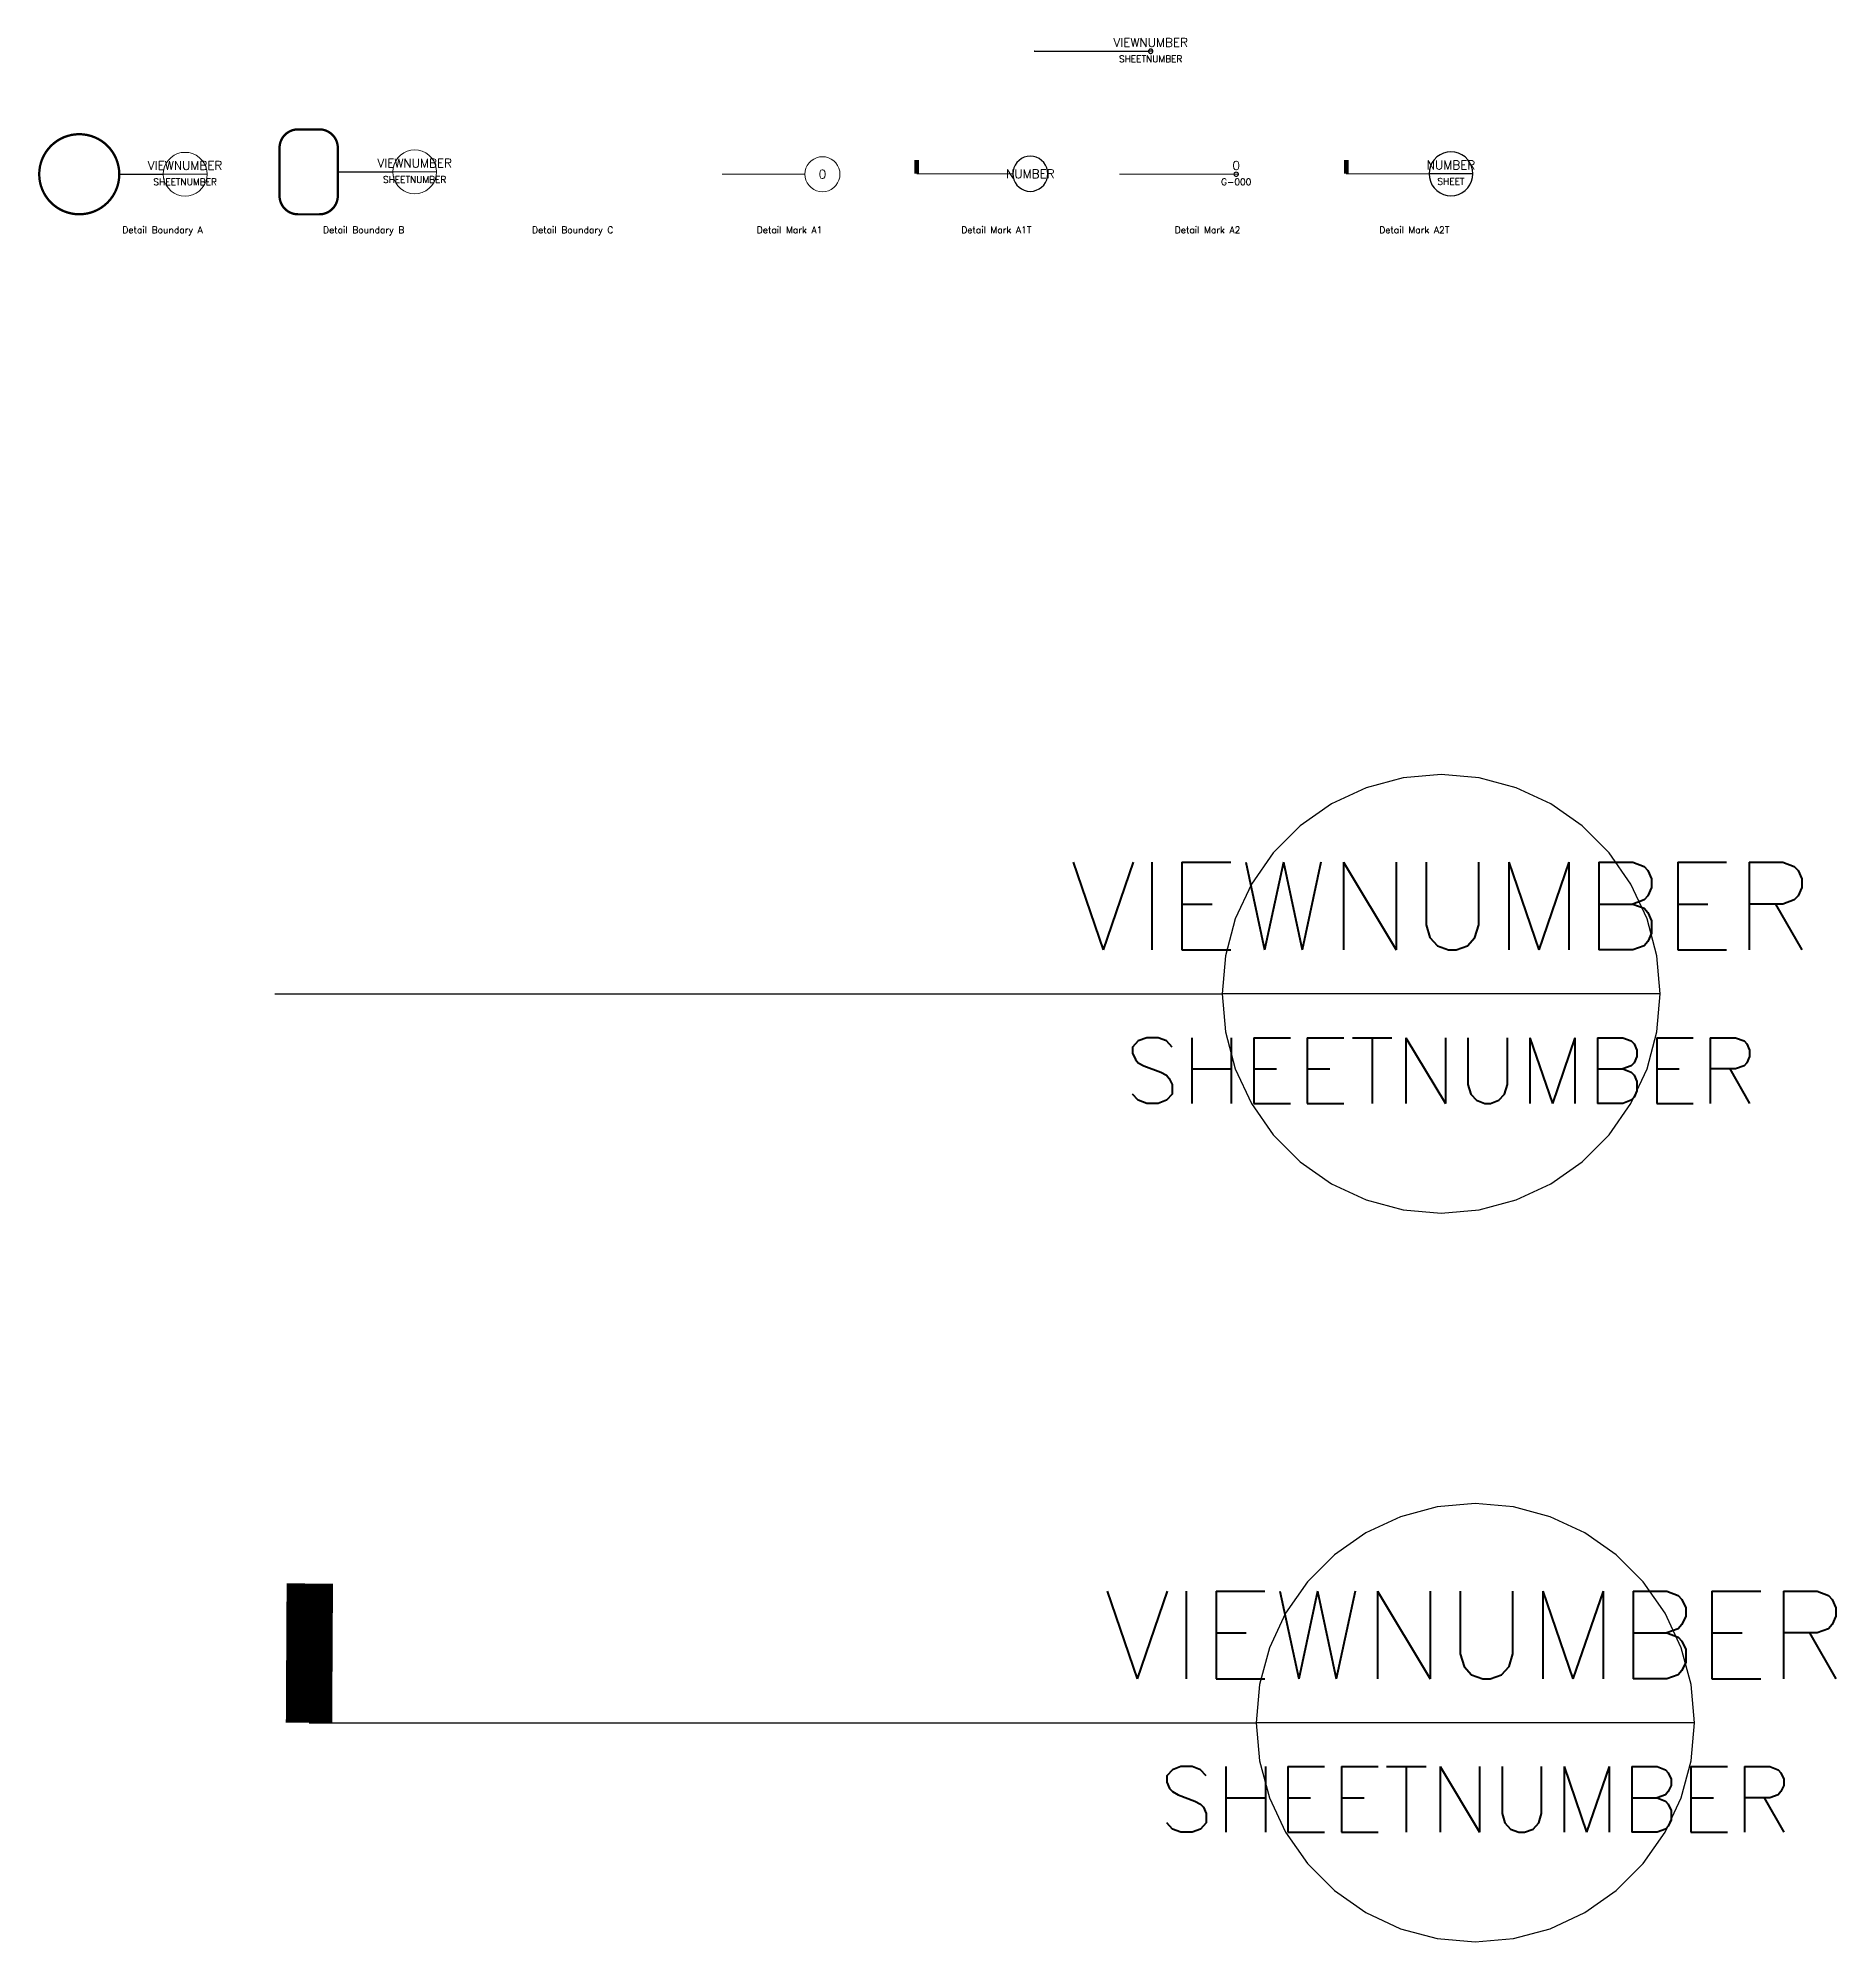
# Model space of a CAD drawing. Header units: millimetres. Extents: x -1452 to 198559, y -2095 to 85627.
# Drawn here: x 189339 to 195493, y 4322 to 10836 of the extents above; entities that cross this region are included whole.
import ezdxf
from ezdxf.enums import TextEntityAlignment as Align

# ---------------------------------------------------------------- set-up
doc = ezdxf.new("R2010")
doc.units = ezdxf.units.MM
doc.header["$LTSCALE"] = 0.5
doc.set_wipeout_variables(frame=1)
doc.linetypes.add('DASHED2', pattern=[9.525, 6.35, -3.175])
doc.layers.add('Aec-Detail-Marks', color=150, linetype='Continuous', lineweight=18)
doc.styles.add('Arch-Dim', font='romans.shx', dxfattribs={"width": 0.75})
doc.styles.add('RomanS', font='romans.shx')
doc.dimstyles.new('Aec-Arch-M-100', dxfattribs={"dimscale": 100, "dimtxt": 2.5, "dimasz": 1.5, "dimexe": 1.5, "dimexo": 1.5, "dimgap": 0.8, "dimtad": 1, "dimdec": 0, "dimzin": 3, "dimdsep": 46, "dimtxsty": 'Arch-Dim', "dimblk": 'ARCHTICK', "dimcen": 2.5, "dimazin": 2, "dimtfac": 0.75, "dimtdec": 0, "dimtix": 1, "dimtmove": 2, "dimatfit": 2, "dimfxl": 1, "dimtolj": 1, "dimtzin": 0, "dimarcsym": 0})

# ---------------------------------------------------------------- blocks, each defined once
blk = doc.blocks.new('*U27')
at = {"layer": 'Aec-Detail-Marks'}
blk.add_lwpolyline([(0, 0, 1.59, 1.59, 0), (0.02, 4.76, 0, 0, 0)], format="xyseb", dxfattribs=at)
blk = doc.blocks.new('*U28')
at = {"layer": 'Aec-Detail-Marks'}
blk.add_lwpolyline([(0, 0, 1.59, 1.59, 0), (0.03, 4.76, 0, 0, 0)], format="xyseb", dxfattribs=at)
blk = doc.blocks.new('Anno_Detail_A1_large_wo')
at = {"color": 0, "linetype": 'ByBlock', "lineweight": -2}
blk.add_wipeout([(2.67, 0), (2.63, 0.46), (2.51, 0.91), (2.31, 1.33), (2.04, 1.71), (1.71, 2.04), (1.33, 2.31), (0.91, 2.51), (0.46, 2.63), (0, 2.67), (-0.46, 2.63), (-0.91, 2.51), (-1.33, 2.31), (-1.71, 2.04), (-2.04, 1.71), (-2.31, 1.33), (-2.51, 0.91), (-2.63, 0.46), (-2.67, 0), (-2.63, -0.46), (-2.51, -0.91), (-2.31, -1.33), (-2.04, -1.71), (-1.71, -2.04), (-1.33, -2.31), (-0.91, -2.51), (-0.46, -2.63), (0, -2.67), (0.46, -2.63), (0.91, -2.51), (1.33, -2.31), (1.71, -2.04), (2.04, -1.71), (2.31, -1.33), (2.51, -0.91), (2.63, -0.46)], dxfattribs=at)
blk.add_lwpolyline([(2.67, 0), (2.63, 0.46), (2.51, 0.91), (2.31, 1.33), (2.04, 1.71), (1.71, 2.04), (1.33, 2.31), (0.91, 2.51), (0.46, 2.63), (0, 2.67), (-0.46, 2.63), (-0.91, 2.51), (-1.33, 2.31), (-1.71, 2.04), (-2.04, 1.71), (-2.31, 1.33), (-2.51, 0.91), (-2.63, 0.46), (-2.67, 0), (-2.63, -0.46), (-2.51, -0.91), (-2.31, -1.33), (-2.04, -1.71), (-1.71, -2.04), (-1.33, -2.31), (-0.91, -2.51), (-0.46, -2.63), (0, -2.67), (0.46, -2.63), (0.91, -2.51), (1.33, -2.31), (1.71, -2.04), (2.04, -1.71), (2.31, -1.33), (2.51, -0.91), (2.63, -0.46)], close=True, dxfattribs=at)
at = {"color": 0, "linetype": 'ByBlock', "lineweight": -2, "style": 'RomanS'}
blk.add_attdef('NUMBER', text='', height=1.33, dxfattribs=at).set_placement((0, 0), align=Align.MIDDLE)
blk = doc.blocks.new('_ArchTick')
at = {"color": 0, "linetype": 'ByBlock', "const_width": 0.15}
blk.add_lwpolyline([(-0.5, -0.5), (0.5, 0.5)], dxfattribs=at)
blk = doc.blocks.new('Anno_Detail_A2_large_wo')
at = {"color": 0, "linetype": 'ByBlock', "lineweight": -2}
blk.add_wipeout([(3.33, 0), (3.28, 0.58), (3.13, 1.14), (2.89, 1.67), (2.55, 2.14), (2.14, 2.55), (1.67, 2.89), (1.14, 3.13), (0.58, 3.28), (0, 3.33), (-0.58, 3.28), (-1.14, 3.13), (-1.67, 2.89), (-2.14, 2.55), (-2.55, 2.14), (-2.89, 1.67), (-3.13, 1.14), (-3.28, 0.58), (-3.33, 0), (-3.28, -0.58), (-3.13, -1.14), (-2.89, -1.67), (-2.55, -2.14), (-2.14, -2.55), (-1.67, -2.89), (-1.14, -3.13), (-0.58, -3.28), (0, -3.33), (0.58, -3.28), (1.14, -3.13), (1.67, -2.89), (2.14, -2.55), (2.55, -2.14), (2.89, -1.67), (3.13, -1.14), (3.28, -0.58)], dxfattribs=at)
blk.add_line((3.33, 0), (-3.33, 0), dxfattribs=at)
blk.add_lwpolyline([(3.33, 0), (3.28, 0.58), (3.13, 1.14), (2.89, 1.67), (2.55, 2.14), (2.14, 2.55), (1.67, 2.89), (1.14, 3.13), (0.58, 3.28), (0, 3.33), (-0.58, 3.28), (-1.14, 3.13), (-1.67, 2.89), (-2.14, 2.55), (-2.55, 2.14), (-2.89, 1.67), (-3.13, 1.14), (-3.28, 0.58), (-3.33, 0), (-3.28, -0.58), (-3.13, -1.14), (-2.89, -1.67), (-2.55, -2.14), (-2.14, -2.55), (-1.67, -2.89), (-1.14, -3.13), (-0.58, -3.28), (0, -3.33), (0.58, -3.28), (1.14, -3.13), (1.67, -2.89), (2.14, -2.55), (2.55, -2.14), (2.89, -1.67), (3.13, -1.14), (3.28, -0.58)], close=True, dxfattribs=at)
at = {"color": 0, "linetype": 'ByBlock', "lineweight": -2, "style": 'RomanS'}
blk.add_attdef('NUMBER', text='', height=1.33, dxfattribs=at).set_placement((0, 0.67), align=Align.CENTER)
blk.add_attdef('SHEET', text='', height=1, dxfattribs=at).set_placement((0, -0.67), align=Align.TOP_CENTER)
blk = doc.blocks.new('*U128')
at = {"color": 0, "linetype": 'ByBlock', "lineweight": -2}
blk.add_wipeout([(7.5, 0), (7.4, 1.3), (7, 2.6), (6.5, 3.7), (5.7, 4.8), (4.8, 5.7), (3.7, 6.5), (2.6, 7), (1.3, 7.4), (0, 7.5), (-1.3, 7.4), (-2.6, 7), (-3.8, 6.5), (-4.8, 5.7), (-5.7, 4.8), (-6.5, 3.7), (-7, 2.6), (-7.4, 1.3), (-7.5, 0), (-7.4, -1.3), (-7, -2.6), (-6.5, -3.8), (-5.7, -4.8), (-4.8, -5.7), (-3.8, -6.5), (-2.6, -7), (-1.3, -7.4), (0, -7.5), (1.3, -7.4), (2.6, -7), (3.7, -6.5), (4.8, -5.7), (5.7, -4.8), (6.5, -3.8), (7, -2.6), (7.4, -1.3)], dxfattribs=at)
blk.add_line((7.5, 0), (-7.5, 0), dxfattribs=at)
blk.add_lwpolyline([(7.5, 0), (7.4, 1.3), (7, 2.6), (6.5, 3.7), (5.7, 4.8), (4.8, 5.7), (3.7, 6.5), (2.6, 7), (1.3, 7.4), (0, 7.5), (-1.3, 7.4), (-2.6, 7), (-3.8, 6.5), (-4.8, 5.7), (-5.7, 4.8), (-6.5, 3.7), (-7, 2.6), (-7.4, 1.3), (-7.5, 0), (-7.4, -1.3), (-7, -2.6), (-6.5, -3.8), (-5.7, -4.8), (-4.8, -5.7), (-3.8, -6.5), (-2.6, -7), (-1.3, -7.4), (0, -7.5), (1.3, -7.4), (2.6, -7), (3.7, -6.5), (4.8, -5.7), (5.7, -4.8), (6.5, -3.8), (7, -2.6), (7.4, -1.3)], close=True, dxfattribs=at)
at = {"layer": 'Aec-Detail-Marks', "color": 0, "linetype": 'ByBlock', "lineweight": -2}
blk.add_lwpolyline([(-399.2, 0), (-7.5, 0)], dxfattribs=at)
at = {"color": 0, "linetype": 'ByBlock', "lineweight": -2, "style": 'RomanS'}
blk.add_attdef('NUMBER', text='', height=3, dxfattribs=at).set_placement((0, 1.5), align=Align.CENTER)
blk.add_attdef('SHEET', text='', height=2.25, dxfattribs=at).set_placement((0, -1.5), align=Align.TOP_CENTER)
blk = doc.blocks.new('*U123')
at = {"color": 0, "linetype": 'ByBlock', "lineweight": -2}
blk.add_lwpolyline([(-399.2, 0, 1.59, 1.59, 0), (-399.2, 4.8, 0, 0, 0)], format="xyseb", dxfattribs=at)
blk.add_wipeout([(7.5, 0), (7.4, 1.3), (7, 2.6), (6.5, 3.7), (5.7, 4.8), (4.8, 5.7), (3.7, 6.5), (2.6, 7), (1.3, 7.4), (0, 7.5), (-1.3, 7.4), (-2.6, 7), (-3.8, 6.5), (-4.8, 5.7), (-5.7, 4.8), (-6.5, 3.7), (-7, 2.6), (-7.4, 1.3), (-7.5, 0), (-7.4, -1.3), (-7, -2.6), (-6.5, -3.8), (-5.7, -4.8), (-4.8, -5.7), (-3.8, -6.5), (-2.6, -7), (-1.3, -7.4), (0, -7.5), (1.3, -7.4), (2.6, -7), (3.7, -6.5), (4.8, -5.7), (5.7, -4.8), (6.5, -3.8), (7, -2.6), (7.4, -1.3)], dxfattribs=at)
blk.add_line((7.5, 0), (-7.5, 0), dxfattribs=at)
blk.add_lwpolyline([(7.5, 0), (7.4, 1.3), (7, 2.6), (6.5, 3.7), (5.7, 4.8), (4.8, 5.7), (3.7, 6.5), (2.6, 7), (1.3, 7.4), (0, 7.5), (-1.3, 7.4), (-2.6, 7), (-3.8, 6.5), (-4.8, 5.7), (-5.7, 4.8), (-6.5, 3.7), (-7, 2.6), (-7.4, 1.3), (-7.5, 0), (-7.4, -1.3), (-7, -2.6), (-6.5, -3.8), (-5.7, -4.8), (-4.8, -5.7), (-3.8, -6.5), (-2.6, -7), (-1.3, -7.4), (0, -7.5), (1.3, -7.4), (2.6, -7), (3.7, -6.5), (4.8, -5.7), (5.7, -4.8), (6.5, -3.8), (7, -2.6), (7.4, -1.3)], close=True, dxfattribs=at)
at = {"layer": 'Aec-Detail-Marks', "color": 0, "linetype": 'ByBlock', "lineweight": -2}
blk.add_lwpolyline([(-399.2, 0), (-7.5, 0)], dxfattribs=at)
at = {"color": 0, "linetype": 'ByBlock', "lineweight": -2, "style": 'RomanS'}
blk.add_attdef('NUMBER', text='', height=3, dxfattribs=at).set_placement((0, 1.5), align=Align.CENTER)
blk.add_attdef('SHEET', text='', height=2.25, dxfattribs=at).set_placement((0, -1.5), align=Align.TOP_CENTER)
blk = doc.blocks.new('Anno_SheetSet_Detail_A2_large_wo')
at = {"color": 0, "linetype": 'ByBlock', "lineweight": -2}
blk.add_wipeout([(7.5, 0), (7.386, 1.302), (7.048, 2.565), (6.495, 3.75), (5.745, 4.821), (4.821, 5.745), (3.75, 6.495), (2.565, 7.048), (1.302, 7.386), (0, 7.5), (-1.302, 7.386), (-2.565, 7.048), (-3.75, 6.495), (-4.821, 5.745), (-5.745, 4.821), (-6.495, 3.75), (-7.048, 2.565), (-7.386, 1.302), (-7.5, 0), (-7.386, -1.302), (-7.048, -2.565), (-6.495, -3.75), (-5.745, -4.821), (-4.821, -5.745), (-3.75, -6.495), (-2.565, -7.048), (-1.302, -7.386), (0, -7.5), (1.302, -7.386), (2.565, -7.048), (3.75, -6.495), (4.821, -5.745), (5.745, -4.821), (6.495, -3.75), (7.048, -2.565), (7.386, -1.302)], dxfattribs=at)
blk.add_line((7.5, 0), (-7.5, 0), dxfattribs=at)
blk.add_lwpolyline([(7.5, 0), (7.386, 1.302), (7.048, 2.565), (6.495, 3.75), (5.745, 4.821), (4.821, 5.745), (3.75, 6.495), (2.565, 7.048), (1.302, 7.386), (0, 7.5), (-1.302, 7.386), (-2.565, 7.048), (-3.75, 6.495), (-4.821, 5.745), (-5.745, 4.821), (-6.495, 3.75), (-7.048, 2.565), (-7.386, 1.302), (-7.5, 0), (-7.386, -1.302), (-7.048, -2.565), (-6.495, -3.75), (-5.745, -4.821), (-4.821, -5.745), (-3.75, -6.495), (-2.565, -7.048), (-1.302, -7.386), (0, -7.5), (1.302, -7.386), (2.565, -7.048), (3.75, -6.495), (4.821, -5.745), (5.745, -4.821), (6.495, -3.75), (7.048, -2.565), (7.386, -1.302)], close=True, dxfattribs=at)
at = {"layer": 'Aec-Detail-Marks', "color": 0, "linetype": 'ByBlock', "lineweight": -2}
blk.add_lwpolyline([(-39.918, 0), (-7.5, 0)], dxfattribs=at)
at = {"color": 0, "linetype": 'ByBlock', "lineweight": -2, "style": 'RomanS'}
blk.add_attdef('NUMBER', text='', height=3, dxfattribs=at).set_placement((0, 1.5), align=Align.CENTER)
blk.add_attdef('SHEET', text='', height=2.25, dxfattribs=at).set_placement((0, -1.5), align=Align.TOP_CENTER)
blk = doc.blocks.new('Anno_SheetSet_Detail_A2T_large_wo')
at = {"color": 0, "linetype": 'ByBlock', "lineweight": -2}
blk.add_lwpolyline([(-39.918, 0, 1.588, 1.588, 0), (-39.891, 4.762, 0, 0, 0)], format="xyseb", dxfattribs=at)
blk.add_wipeout([(7.5, 0), (7.386, 1.302), (7.048, 2.565), (6.495, 3.75), (5.745, 4.821), (4.821, 5.745), (3.75, 6.495), (2.565, 7.048), (1.302, 7.386), (0, 7.5), (-1.302, 7.386), (-2.565, 7.048), (-3.75, 6.495), (-4.821, 5.745), (-5.745, 4.821), (-6.495, 3.75), (-7.048, 2.565), (-7.386, 1.302), (-7.5, 0), (-7.386, -1.302), (-7.048, -2.565), (-6.495, -3.75), (-5.745, -4.821), (-4.821, -5.745), (-3.75, -6.495), (-2.565, -7.048), (-1.302, -7.386), (0, -7.5), (1.302, -7.386), (2.565, -7.048), (3.75, -6.495), (4.821, -5.745), (5.745, -4.821), (6.495, -3.75), (7.048, -2.565), (7.386, -1.302)], dxfattribs=at)
blk.add_line((7.5, 0), (-7.5, 0), dxfattribs=at)
blk.add_lwpolyline([(7.5, 0), (7.386, 1.302), (7.048, 2.565), (6.495, 3.75), (5.745, 4.821), (4.821, 5.745), (3.75, 6.495), (2.565, 7.048), (1.302, 7.386), (0, 7.5), (-1.302, 7.386), (-2.565, 7.048), (-3.75, 6.495), (-4.821, 5.745), (-5.745, 4.821), (-6.495, 3.75), (-7.048, 2.565), (-7.386, 1.302), (-7.5, 0), (-7.386, -1.302), (-7.048, -2.565), (-6.495, -3.75), (-5.745, -4.821), (-4.821, -5.745), (-3.75, -6.495), (-2.565, -7.048), (-1.302, -7.386), (0, -7.5), (1.302, -7.386), (2.565, -7.048), (3.75, -6.495), (4.821, -5.745), (5.745, -4.821), (6.495, -3.75), (7.048, -2.565), (7.386, -1.302)], close=True, dxfattribs=at)
at = {"layer": 'Aec-Detail-Marks', "color": 0, "linetype": 'ByBlock', "lineweight": -2}
blk.add_lwpolyline([(-39.918, 0), (-7.5, 0)], dxfattribs=at)
at = {"color": 0, "linetype": 'ByBlock', "lineweight": -2, "style": 'RomanS'}
blk.add_attdef('NUMBER', text='', height=3, dxfattribs=at).set_placement((0, 1.5), align=Align.CENTER)
blk.add_attdef('SHEET', text='', height=2.25, dxfattribs=at).set_placement((0, -1.5), align=Align.TOP_CENTER)

msp = doc.modelspace()

# ---------------------------------------------------------------- linework, layer by layer
at = {"layer": 'Aec-Detail-Marks'}
for p, q in [((192346.7, 10371.4), (192675.5, 10371.4)), ((193817.1, 10371.4), (194100.3, 10371.4))]:
    msp.add_line(p, q, dxfattribs=at)
at = {"layer": 'Aec-Detail-Marks', "linetype": 'DASHED2', "const_width": 7.94, "flags": 128}
for points in [[(189617.4, 10369.9, 1), (189343.4, 10369.9, 1)], [(190165.9, 10459.9, -0.414214), (190229.4, 10523.4), (190301.9, 10523.4, -0.414214), (190365.4, 10459.9), (190365.4, 10296.2, -0.414214), (190301.9, 10232.7), (190229.4, 10232.7, -0.414214), (190165.9, 10296.2)]]:
    msp.add_lwpolyline(points, format="xyb", close=True, dxfattribs=at)

# ---------------------------------------------------------------- block references
ref = msp.add_blockref('*U123', (193147.6, 10790.7))
ref.add_attrib('SHEET', 'SHEETNUMBER', dxfattribs={"color": 0, "linetype": 'ByBlock', "lineweight": -2, "height": 22.5, "style": 'RomanS'}).set_placement((193147.6, 10775.7), align=Align.TOP_CENTER)
ref.add_attrib('NUMBER', 'VIEWNUMBER', dxfattribs={"color": 0, "linetype": 'ByBlock', "lineweight": -2, "height": 30, "style": 'RomanS'}).set_placement((193147.6, 10805.7), align=Align.CENTER)
at = {"xscale": 10, "yscale": 10, "zscale": 10}
for name, p in [('*U27', (192346.7, 10371.4)), ('*U28', (193817.1, 10371.4))]:
    msp.add_blockref(name, p, dxfattribs=at)
at = {"xscale": 100, "yscale": 100, "zscale": 100}
for name, p in [('Anno_SheetSet_Detail_A2_large_wo', (194141.7, 7565.9)), ('Anno_SheetSet_Detail_A2T_large_wo', (194258.6, 5072.2))]:
    msp.add_blockref(name, p, dxfattribs=at).add_auto_attribs({'SHEET': 'SHEETNUMBER', 'NUMBER': 'VIEWNUMBER'})
at = {"layer": 'Aec-Detail-Marks'}
ref = msp.add_blockref('Anno_Detail_A1_large_wo', (192024.1, 10369.9), dxfattribs=dict(at, xscale=22.5, yscale=22.5, zscale=22.5))
ref.add_attrib('NUMBER', '0', dxfattribs={"layer": '0', "color": 0, "linetype": 'ByBlock', "lineweight": -2, "height": 30, "style": 'Arch-Dim'}).set_placement((192024.1, 10369.9), align=Align.MIDDLE)
ref = msp.add_blockref('*U128', (193440.3, 10369.9), dxfattribs=at)
ref.add_attrib('SHEET', 'G-000', dxfattribs={"layer": '0', "color": 0, "linetype": 'ByBlock', "lineweight": -2, "height": 22.5, "style": 'RomanS'}).set_placement((193440.3, 10354.9), align=Align.TOP_CENTER)
ref.add_attrib('NUMBER', '0', dxfattribs={"layer": '0', "color": 0, "linetype": 'ByBlock', "lineweight": -2, "height": 30, "style": 'RomanS'}).set_placement((193440.3, 10384.9), align=Align.CENTER)

# ---------------------------------------------------------------- texts
at = {"style": 'RomanS'}
for s, p in [('Detail Boundary A', (189903.2, 10167.9)), ('Detail Boundary B', (190593.1, 10167.9)), ('Detail Boundary C', (191308.4, 10167.9)), ('Detail Mark A1', (192023.7, 10167.9)), ('Detail Mark A1T', (192739.1, 10167.9)), ('Detail Mark A2', (193454.4, 10167.9)), ('Detail Mark A2T', (194169.7, 10167.9))]:
    msp.add_text(s, height=22.86, dxfattribs=at).set_placement(p, align=Align.RIGHT)

# ---------------------------------------------------------------- leaders
at = {"layer": 'Aec-Detail-Marks', "has_arrowhead": 0}
for points in [[(189617.4, 10369.9), (189767.8, 10369.9)], [(190365.4, 10378), (190553.5, 10378)]]:
    msp.add_leader(points, dimstyle='Aec-Arch-M-100', dxfattribs=at)

# ---------------------------------------------------------------- next in the draw order: linework, layer by layer
at = {"layer": 'Aec-Detail-Marks'}
msp.add_lwpolyline([(191680.4, 10369.9), (191964.1, 10369.9)], dxfattribs=at)

# ---------------------------------------------------------------- next in the draw order: block references
ref = msp.add_blockref('Anno_Detail_A2_large_wo', (189842.8, 10369.9), dxfattribs=dict(at, xscale=22.5, yscale=22.5, zscale=22.5))
ref.add_attrib('NUMBER', 'VIEWNUMBER', dxfattribs={"layer": '0', "color": 0, "linetype": 'ByBlock', "lineweight": -2, "height": 30, "style": 'Arch-Dim'}).set_placement((189842.8, 10384.9), align=Align.CENTER)
ref.add_attrib('SHEET', 'SHEETNUMBER', dxfattribs={"layer": '0', "color": 0, "linetype": 'ByBlock', "lineweight": -2, "height": 22.5, "style": 'Arch-Dim'}).set_placement((189842.8, 10354.9), align=Align.TOP_CENTER)
ref = msp.add_blockref('Anno_Detail_A2_large_wo', (190628.5, 10378), dxfattribs=dict(at, xscale=22.5, yscale=22.5, zscale=22.5))
ref.add_attrib('NUMBER', 'VIEWNUMBER', dxfattribs={"layer": '0', "color": 0, "linetype": 'ByBlock', "lineweight": -2, "height": 30, "style": 'Arch-Dim'}).set_placement((190628.5, 10393), align=Align.CENTER)
ref.add_attrib('SHEET', 'SHEETNUMBER', dxfattribs={"layer": '0', "color": 0, "linetype": 'ByBlock', "lineweight": -2, "height": 22.5, "style": 'Arch-Dim'}).set_placement((190628.5, 10363), align=Align.TOP_CENTER)

# ---------------------------------------------------------------- next in the draw order: wipeouts: each hides what was drawn before it
at = {"color": 0, "linetype": 'ByBlock', "lineweight": -2}
for points in [[(192795.5, 10371.4), (192794.6, 10381.9), (192791.9, 10392), (192787.4, 10401.4), (192781.4, 10410), (192774, 10417.4), (192765.5, 10423.4), (192756, 10427.8), (192745.9, 10430.5), (192735.5, 10431.4), (192725.1, 10430.5), (192715, 10427.8), (192705.5, 10423.4), (192696.9, 10417.4), (192689.5, 10410), (192683.5, 10401.4), (192679.1, 10392), (192676.4, 10381.9), (192675.5, 10371.4), (192676.4, 10361), (192679.1, 10350.9), (192683.5, 10341.4), (192689.5, 10332.9), (192696.9, 10325.5), (192705.5, 10319.5), (192715, 10315.1), (192725.1, 10312.4), (192735.5, 10311.4), (192745.9, 10312.4), (192756, 10315.1), (192765.5, 10319.5), (192774, 10325.5), (192781.4, 10332.9), (192787.4, 10341.4), (192791.9, 10350.9), (192794.6, 10361)], [(194250.3, 10371.4), (194249.2, 10384.5), (194245.8, 10397.1), (194240.2, 10408.9), (194232.7, 10419.7), (194223.5, 10428.9), (194212.8, 10436.4), (194200.9, 10441.9), (194188.3, 10445.3), (194175.3, 10446.4), (194162.3, 10445.3), (194149.6, 10441.9), (194137.8, 10436.4), (194127.1, 10428.9), (194117.8, 10419.7), (194110.3, 10408.9), (194104.8, 10397.1), (194101.4, 10384.5), (194100.3, 10371.4), (194101.4, 10358.4), (194104.8, 10345.8), (194110.3, 10333.9), (194117.8, 10323.2), (194127.1, 10314), (194137.8, 10306.5), (194149.6, 10301), (194162.3, 10297.6), (194175.3, 10296.4), (194188.3, 10297.6), (194200.9, 10301), (194212.8, 10306.5), (194223.5, 10314), (194232.7, 10323.2), (194240.2, 10333.9), (194245.8, 10345.8), (194249.2, 10358.4)]]:
    msp.add_wipeout(points, dxfattribs=at)

# ---------------------------------------------------------------- next in the draw order: linework, layer by layer
msp.add_line((194250.3, 10371.4), (194100.3, 10371.4), dxfattribs=at)
for points in [[(192795.5, 10371.4), (192794.6, 10381.9), (192791.9, 10392), (192787.4, 10401.4), (192781.4, 10410), (192774, 10417.4), (192765.5, 10423.4), (192756, 10427.8), (192745.9, 10430.5), (192735.5, 10431.4), (192725.1, 10430.5), (192715, 10427.8), (192705.5, 10423.4), (192696.9, 10417.4), (192689.5, 10410), (192683.5, 10401.4), (192679.1, 10392), (192676.4, 10381.9), (192675.5, 10371.4), (192676.4, 10361), (192679.1, 10350.9), (192683.5, 10341.4), (192689.5, 10332.9), (192696.9, 10325.5), (192705.5, 10319.5), (192715, 10315.1), (192725.1, 10312.4), (192735.5, 10311.4), (192745.9, 10312.4), (192756, 10315.1), (192765.5, 10319.5), (192774, 10325.5), (192781.4, 10332.9), (192787.4, 10341.4), (192791.9, 10350.9), (192794.6, 10361)], [(194250.3, 10371.4), (194249.2, 10384.5), (194245.8, 10397.1), (194240.2, 10408.9), (194232.7, 10419.7), (194223.5, 10428.9), (194212.8, 10436.4), (194200.9, 10441.9), (194188.3, 10445.3), (194175.3, 10446.4), (194162.3, 10445.3), (194149.6, 10441.9), (194137.8, 10436.4), (194127.1, 10428.9), (194117.8, 10419.7), (194110.3, 10408.9), (194104.8, 10397.1), (194101.4, 10384.5), (194100.3, 10371.4), (194101.4, 10358.4), (194104.8, 10345.8), (194110.3, 10333.9), (194117.8, 10323.2), (194127.1, 10314), (194137.8, 10306.5), (194149.6, 10301), (194162.3, 10297.6), (194175.3, 10296.4), (194188.3, 10297.6), (194200.9, 10301), (194212.8, 10306.5), (194223.5, 10314), (194232.7, 10323.2), (194240.2, 10333.9), (194245.8, 10345.8), (194249.2, 10358.4)]]:
    msp.add_lwpolyline(points, close=True, dxfattribs=at)

# ---------------------------------------------------------------- next in the draw order: texts
at = {"color": 0, "linetype": 'ByBlock', "lineweight": -2, "style": 'RomanS'}
msp.add_attdef('NUMBER', text='VIEWNUMBER', height=30, dxfattribs=at).set_placement((192735.5, 10371.4), align=Align.MIDDLE)
msp.add_attdef('NUMBER', text='VIEWNUMBER', height=30, dxfattribs=at).set_placement((194175.3, 10386.4), align=Align.CENTER)
msp.add_attdef('SHEET', text='SHEETNUMBER', height=22.5, dxfattribs=at).set_placement((194175.3, 10356.4), align=Align.TOP_CENTER)

doc.saveas('drawing.dxf')
